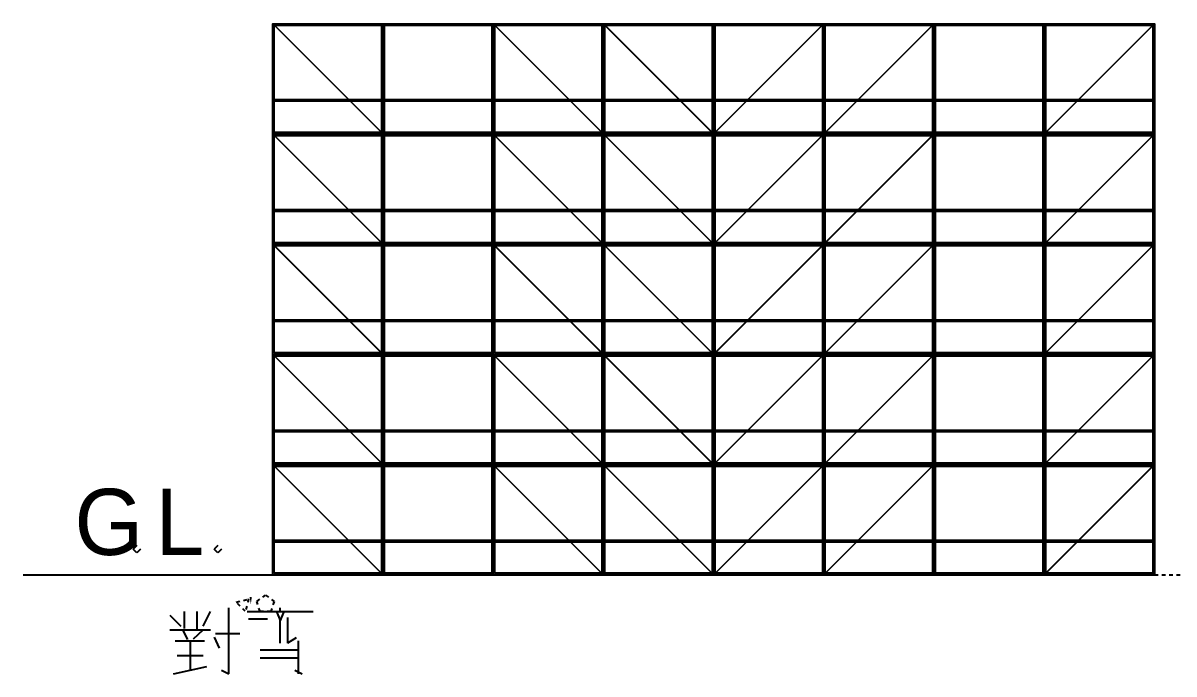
# Model space of a CAD drawing. Header units: metres. Extents: x -300 to 4827, y -95 to 2390.
# Drawn here: x -300 to 1267, y -95 to 791 of the extents above; entities that cross this region are included whole.
import ezdxf
from ezdxf.enums import TextEntityAlignment as Align

# ---------------------------------------------------------------- set-up
doc = ezdxf.new("R2010")
doc.units = ezdxf.units.M
doc.linetypes.add('DASHED', pattern=[10, 5, -5])
for name, color, linetype in [('base_line', 7, 'CONTINUOUS'), ('diagonal_braces', 5, 'CONTINUOUS'), ('rect_polygon', 7, 'CONTINUOUS'), ('rung', 7, 'CONTINUOUS'), ('space_line', 7, 'DASHED')]:
    doc.layers.add(name, color=color, linetype=linetype)

msp = doc.modelspace()

# ---------------------------------------------------------------- linework, layer by layer
at = {"layer": 'base_line'}
for p, q in [((-145, 80), (-150, 75)), ((-35, 80), (-40, 75)), ((-145, 70), (-150, 75)), ((-140, 75), (-145, 70)), ((-35, 70), (-40, 75)), ((-30, 75), (-35, 70)), ((-300, 40), (1240, 40)), ((-100, -15), (-85, -30)), ((-80, -33), (-80, -10)), ((-63, -35), (-63, -10)), ((-55, -30), (-45, -10)), ((-20, -95), (-20, -5)), ((5, -10), (95, -10)), ((45, -10), (50, -22)), ((50, -10), (50, -5)), ((55, -10), (50, -22)), ((7, -20), (33, -20)), ((50, -53), (50, -22)), ((60, -18), (60, -53)), ((-100, -35), (-45, -35)), ((-83, -35), (-76, -48)), ((-68, -47), (-55, -35)), ((-40, -45), (-33, -60)), ((-38, -40), (-5, -40)), ((72, -46), (60, -53)), ((-93, -50), (-53, -50)), ((-72.5, -50), (-72.5, -90)), ((23, -62), (75, -62)), ((75, -95), (75, -50)), ((-90, -70), (-55, -70)), ((23, -73), (75, -73)), ((-95, -95), (-50, -85)), ((-30, -90), (-20, -95)), ((70, -90), (80, -95)), ((70, -90), (80, -95)), ((70, -90), (80, -95)), ((70, -90), (80, -95)), ((70, -90), (80, -95)), ((70, -90), (80, -95))]:
    msp.add_line(p, q, dxfattribs=at)
at = {"layer": 'diagonal_braces'}
for points in [[(40, 790, 2, 2, 0), (190, 640, 2, 2, 0)], [(40, 790, 2, 2, 0), (190, 640, 2, 2, 0)], [(40, 790, 2, 2, 0), (190, 640, 2, 2, 0)], [(40, 790, 2, 2, 0), (190, 640, 2, 2, 0)], [(40, 790, 2, 2, 0), (190, 640, 2, 2, 0)], [(40, 790, 2, 2, 0), (190, 640, 2, 2, 0)], [(340, 790, 2, 2, 0), (490, 640, 2, 2, 0)], [(340, 790, 2, 2, 0), (490, 640, 2, 2, 0)], [(340, 790, 2, 2, 0), (490, 640, 2, 2, 0)], [(340, 790, 2, 2, 0), (490, 640, 2, 2, 0)], [(340, 790, 2, 2, 0), (490, 640, 2, 2, 0)], [(340, 790, 2, 2, 0), (490, 640, 2, 2, 0)], [(490, 790, 2, 2, 0), (640, 640, 2, 2, 0)], [(490, 790, 2, 2, 0), (640, 640, 2, 2, 0)], [(490, 790, 2, 2, 0), (640, 640, 2, 2, 0)], [(490, 790, 2, 2, 0), (640, 640, 2, 2, 0)], [(490, 790, 2, 2, 0), (640, 640, 2, 2, 0)], [(490, 790, 2, 2, 0), (640, 640, 2, 2, 0)], [(640, 640, 2, 2, 0), (790, 790, 2, 2, 0)], [(640, 640, 2, 2, 0), (790, 790, 2, 2, 0)], [(640, 640, 2, 2, 0), (790, 790, 2, 2, 0)], [(640, 640, 2, 2, 0), (790, 790, 2, 2, 0)], [(640, 640, 2, 2, 0), (790, 790, 2, 2, 0)], [(640, 640, 2, 2, 0), (790, 790, 2, 2, 0)], [(790, 640, 2, 2, 0), (940, 790, 2, 2, 0)], [(790, 640, 2, 2, 0), (940, 790, 2, 2, 0)], [(790, 640, 2, 2, 0), (940, 790, 2, 2, 0)], [(790, 640, 2, 2, 0), (940, 790, 2, 2, 0)], [(790, 640, 2, 2, 0), (940, 790, 2, 2, 0)], [(790, 640, 2, 2, 0), (940, 790, 2, 2, 0)], [(1090, 640, 2, 2, 0), (1240, 790, 2, 2, 0)], [(1090, 640, 2, 2, 0), (1240, 790, 2, 2, 0)], [(1090, 640, 2, 2, 0), (1240, 790, 2, 2, 0)], [(1090, 640, 2, 2, 0), (1240, 790, 2, 2, 0)], [(1090, 640, 2, 2, 0), (1240, 790, 2, 2, 0)], [(1090, 640, 2, 2, 0), (1240, 790, 2, 2, 0)], [(40, 640, 2, 2, 0), (190, 490, 2, 2, 0)], [(40, 640, 2, 2, 0), (190, 490, 2, 2, 0)], [(40, 640, 2, 2, 0), (190, 490, 2, 2, 0)], [(40, 640, 2, 2, 0), (190, 490, 2, 2, 0)], [(40, 640, 2, 2, 0), (190, 490, 2, 2, 0)], [(40, 640, 2, 2, 0), (190, 490, 2, 2, 0)], [(340, 640, 2, 2, 0), (490, 490, 2, 2, 0)], [(340, 640, 2, 2, 0), (490, 490, 2, 2, 0)], [(340, 640, 2, 2, 0), (490, 490, 2, 2, 0)], [(340, 640, 2, 2, 0), (490, 490, 2, 2, 0)], [(340, 640, 2, 2, 0), (490, 490, 2, 2, 0)], [(340, 640, 2, 2, 0), (490, 490, 2, 2, 0)], [(490, 640, 2, 2, 0), (640, 490, 2, 2, 0)], [(490, 640, 2, 2, 0), (640, 490, 2, 2, 0)], [(490, 640, 2, 2, 0), (640, 490, 2, 2, 0)], [(490, 640, 2, 2, 0), (640, 490, 2, 2, 0)], [(490, 640, 2, 2, 0), (640, 490, 2, 2, 0)], [(490, 640, 2, 2, 0), (640, 490, 2, 2, 0)], [(640, 490, 2, 2, 0), (790, 640, 2, 2, 0)], [(640, 490, 2, 2, 0), (790, 640, 2, 2, 0)], [(640, 490, 2, 2, 0), (790, 640, 2, 2, 0)], [(640, 490, 2, 2, 0), (790, 640, 2, 2, 0)], [(640, 490, 2, 2, 0), (790, 640, 2, 2, 0)], [(640, 490, 2, 2, 0), (790, 640, 2, 2, 0)], [(790, 490, 2, 2, 0), (940, 640, 2, 2, 0)], [(790, 490, 2, 2, 0), (940, 640, 2, 2, 0)], [(790, 490, 2, 2, 0), (940, 640, 2, 2, 0)], [(790, 490, 2, 2, 0), (940, 640, 2, 2, 0)], [(790, 490, 2, 2, 0), (940, 640, 2, 2, 0)], [(790, 490, 2, 2, 0), (940, 640, 2, 2, 0)], [(1090, 490, 2, 2, 0), (1240, 640, 2, 2, 0)], [(1090, 490, 2, 2, 0), (1240, 640, 2, 2, 0)], [(1090, 490, 2, 2, 0), (1240, 640, 2, 2, 0)], [(1090, 490, 2, 2, 0), (1240, 640, 2, 2, 0)], [(1090, 490, 2, 2, 0), (1240, 640, 2, 2, 0)], [(1090, 490, 2, 2, 0), (1240, 640, 2, 2, 0)], [(40, 490, 2, 2, 0), (190, 340, 2, 2, 0)], [(40, 490, 2, 2, 0), (190, 340, 2, 2, 0)], [(40, 490, 2, 2, 0), (190, 340, 2, 2, 0)], [(40, 490, 2, 2, 0), (190, 340, 2, 2, 0)], [(40, 490, 2, 2, 0), (190, 340, 2, 2, 0)], [(40, 490, 2, 2, 0), (190, 340, 2, 2, 0)], [(40, 490, 2, 2, 0), (190, 340, 2, 2, 0)], [(340, 490, 2, 2, 0), (490, 340, 2, 2, 0)], [(340, 490, 2, 2, 0), (490, 340, 2, 2, 0)], [(340, 490, 2, 2, 0), (490, 340, 2, 2, 0)], [(340, 490, 2, 2, 0), (490, 340, 2, 2, 0)], [(340, 490, 2, 2, 0), (490, 340, 2, 2, 0)], [(340, 490, 2, 2, 0), (490, 340, 2, 2, 0)], [(340, 490, 2, 2, 0), (490, 340, 2, 2, 0)], [(490, 490, 2, 2, 0), (640, 340, 2, 2, 0)], [(490, 490, 2, 2, 0), (640, 340, 2, 2, 0)], [(490, 490, 2, 2, 0), (640, 340, 2, 2, 0)], [(490, 490, 2, 2, 0), (640, 340, 2, 2, 0)], [(490, 490, 2, 2, 0), (640, 340, 2, 2, 0)], [(490, 490, 2, 2, 0), (640, 340, 2, 2, 0)], [(490, 490, 2, 2, 0), (640, 340, 2, 2, 0)], [(640, 340, 2, 2, 0), (790, 490, 2, 2, 0)], [(640, 340, 2, 2, 0), (790, 490, 2, 2, 0)], [(640, 340, 2, 2, 0), (790, 490, 2, 2, 0)], [(640, 340, 2, 2, 0), (790, 490, 2, 2, 0)], [(640, 340, 2, 2, 0), (790, 490, 2, 2, 0)], [(640, 340, 2, 2, 0), (790, 490, 2, 2, 0)], [(640, 340, 2, 2, 0), (790, 490, 2, 2, 0)], [(790, 340, 2, 2, 0), (940, 490, 2, 2, 0)], [(790, 340, 2, 2, 0), (940, 490, 2, 2, 0)], [(790, 340, 2, 2, 0), (940, 490, 2, 2, 0)], [(790, 340, 2, 2, 0), (940, 490, 2, 2, 0)], [(790, 340, 2, 2, 0), (940, 490, 2, 2, 0)], [(790, 340, 2, 2, 0), (940, 490, 2, 2, 0)], [(790, 340, 2, 2, 0), (940, 490, 2, 2, 0)], [(1090, 340, 2, 2, 0), (1240, 490, 2, 2, 0)], [(1090, 340, 2, 2, 0), (1240, 490, 2, 2, 0)], [(1090, 340, 2, 2, 0), (1240, 490, 2, 2, 0)], [(1090, 340, 2, 2, 0), (1240, 490, 2, 2, 0)], [(1090, 340, 2, 2, 0), (1240, 490, 2, 2, 0)], [(1090, 340, 2, 2, 0), (1240, 490, 2, 2, 0)], [(1090, 340, 2, 2, 0), (1240, 490, 2, 2, 0)], [(40, 340, 2, 2, 0), (190, 190, 2, 2, 0)], [(40, 340, 2, 2, 0), (190, 190, 2, 2, 0)], [(40, 340, 2, 2, 0), (190, 190, 2, 2, 0)], [(40, 340, 2, 2, 0), (190, 190, 2, 2, 0)], [(40, 340, 2, 2, 0), (190, 190, 2, 2, 0)], [(40, 340, 2, 2, 0), (190, 190, 2, 2, 0)], [(40, 340, 2, 2, 0), (190, 190, 2, 2, 0)], [(340, 340, 2, 2, 0), (490, 190, 2, 2, 0)], [(340, 340, 2, 2, 0), (490, 190, 2, 2, 0)], [(340, 340, 2, 2, 0), (490, 190, 2, 2, 0)], [(340, 340, 2, 2, 0), (490, 190, 2, 2, 0)], [(340, 340, 2, 2, 0), (490, 190, 2, 2, 0)], [(340, 340, 2, 2, 0), (490, 190, 2, 2, 0)], [(340, 340, 2, 2, 0), (490, 190, 2, 2, 0)], [(490, 340, 2, 2, 0), (640, 190, 2, 2, 0)], [(490, 340, 2, 2, 0), (640, 190, 2, 2, 0)], [(490, 340, 2, 2, 0), (640, 190, 2, 2, 0)], [(490, 340, 2, 2, 0), (640, 190, 2, 2, 0)], [(490, 340, 2, 2, 0), (640, 190, 2, 2, 0)], [(490, 340, 2, 2, 0), (640, 190, 2, 2, 0)], [(490, 340, 2, 2, 0), (640, 190, 2, 2, 0)], [(640, 190, 2, 2, 0), (790, 340, 2, 2, 0)], [(640, 190, 2, 2, 0), (790, 340, 2, 2, 0)], [(640, 190, 2, 2, 0), (790, 340, 2, 2, 0)], [(640, 190, 2, 2, 0), (790, 340, 2, 2, 0)], [(640, 190, 2, 2, 0), (790, 340, 2, 2, 0)], [(640, 190, 2, 2, 0), (790, 340, 2, 2, 0)], [(640, 190, 2, 2, 0), (790, 340, 2, 2, 0)], [(790, 190, 2, 2, 0), (940, 340, 2, 2, 0)], [(790, 190, 2, 2, 0), (940, 340, 2, 2, 0)], [(790, 190, 2, 2, 0), (940, 340, 2, 2, 0)], [(790, 190, 2, 2, 0), (940, 340, 2, 2, 0)], [(790, 190, 2, 2, 0), (940, 340, 2, 2, 0)], [(790, 190, 2, 2, 0), (940, 340, 2, 2, 0)], [(790, 190, 2, 2, 0), (940, 340, 2, 2, 0)], [(1090, 190, 2, 2, 0), (1240, 340, 2, 2, 0)], [(1090, 190, 2, 2, 0), (1240, 340, 2, 2, 0)], [(1090, 190, 2, 2, 0), (1240, 340, 2, 2, 0)], [(1090, 190, 2, 2, 0), (1240, 340, 2, 2, 0)], [(1090, 190, 2, 2, 0), (1240, 340, 2, 2, 0)], [(1090, 190, 2, 2, 0), (1240, 340, 2, 2, 0)], [(1090, 190, 2, 2, 0), (1240, 340, 2, 2, 0)], [(40, 190, 2, 2, 0), (190, 40, 2, 2, 0)], [(40, 190, 2, 2, 0), (190, 40, 2, 2, 0)], [(40, 190, 2, 2, 0), (190, 40, 2, 2, 0)], [(40, 190, 2, 2, 0), (190, 40, 2, 2, 0)], [(40, 190, 2, 2, 0), (190, 40, 2, 2, 0)], [(40, 190, 2, 2, 0), (190, 40, 2, 2, 0)], [(40, 190, 2, 2, 0), (190, 40, 2, 2, 0)], [(340, 190, 2, 2, 0), (490, 40, 2, 2, 0)], [(340, 190, 2, 2, 0), (490, 40, 2, 2, 0)], [(340, 190, 2, 2, 0), (490, 40, 2, 2, 0)], [(340, 190, 2, 2, 0), (490, 40, 2, 2, 0)], [(340, 190, 2, 2, 0), (490, 40, 2, 2, 0)], [(340, 190, 2, 2, 0), (490, 40, 2, 2, 0)], [(340, 190, 2, 2, 0), (490, 40, 2, 2, 0)], [(490, 190, 2, 2, 0), (640, 40, 2, 2, 0)], [(490, 190, 2, 2, 0), (640, 40, 2, 2, 0)], [(490, 190, 2, 2, 0), (640, 40, 2, 2, 0)], [(490, 190, 2, 2, 0), (640, 40, 2, 2, 0)], [(490, 190, 2, 2, 0), (640, 40, 2, 2, 0)], [(490, 190, 2, 2, 0), (640, 40, 2, 2, 0)], [(490, 190, 2, 2, 0), (640, 40, 2, 2, 0)], [(640, 40, 2, 2, 0), (790, 190, 2, 2, 0)], [(640, 40, 2, 2, 0), (790, 190, 2, 2, 0)], [(640, 40, 2, 2, 0), (790, 190, 2, 2, 0)], [(640, 40, 2, 2, 0), (790, 190, 2, 2, 0)], [(640, 40, 2, 2, 0), (790, 190, 2, 2, 0)], [(640, 40, 2, 2, 0), (790, 190, 2, 2, 0)], [(640, 40, 2, 2, 0), (790, 190, 2, 2, 0)], [(790, 40, 2, 2, 0), (940, 190, 2, 2, 0)], [(790, 40, 2, 2, 0), (940, 190, 2, 2, 0)], [(790, 40, 2, 2, 0), (940, 190, 2, 2, 0)], [(790, 40, 2, 2, 0), (940, 190, 2, 2, 0)], [(790, 40, 2, 2, 0), (940, 190, 2, 2, 0)], [(790, 40, 2, 2, 0), (940, 190, 2, 2, 0)], [(790, 40, 2, 2, 0), (940, 190, 2, 2, 0)], [(1090, 40, 2, 2, 0), (1240, 190, 2, 2, 0)], [(1090, 40, 2, 2, 0), (1240, 190, 2, 2, 0)], [(1090, 40, 2, 2, 0), (1240, 190, 2, 2, 0)], [(1090, 40, 2, 2, 0), (1240, 190, 2, 2, 0)], [(1090, 40, 2, 2, 0), (1240, 190, 2, 2, 0)], [(1090, 40, 2, 2, 0), (1240, 190, 2, 2, 0)], [(1090, 40, 2, 2, 0), (1240, 190, 2, 2, 0)]]:
    msp.add_lwpolyline(points, format="xyseb", dxfattribs=at)
at = {"layer": 'rect_polygon'}
for points in [[(40, 640), (40, 790), (190, 790), (190, 640)], [(40, 640), (40, 790), (190, 790), (190, 640)], [(40, 640), (40, 790), (190, 790), (190, 640)], [(40, 640), (40, 790), (190, 790), (190, 640)], [(40, 640), (40, 790), (190, 790), (190, 640)], [(40, 640), (40, 790), (190, 790), (190, 640)], [(42, 642), (42, 788), (188, 788), (188, 642)], [(42, 642), (42, 788), (188, 788), (188, 642)], [(42, 642), (42, 788), (188, 788), (188, 642)], [(42, 642), (42, 788), (188, 788), (188, 642)], [(42, 642), (42, 788), (188, 788), (188, 642)], [(42, 642), (42, 788), (188, 788), (188, 642)], [(190, 640), (190, 790), (340, 790), (340, 640)], [(190, 640), (190, 790), (340, 790), (340, 640)], [(190, 640), (190, 790), (340, 790), (340, 640)], [(190, 640), (190, 790), (340, 790), (340, 640)], [(190, 640), (190, 790), (340, 790), (340, 640)], [(190, 640), (190, 790), (340, 790), (340, 640)], [(192, 642), (192, 788), (338, 788), (338, 642)], [(192, 642), (192, 788), (338, 788), (338, 642)], [(192, 642), (192, 788), (338, 788), (338, 642)], [(192, 642), (192, 788), (338, 788), (338, 642)], [(192, 642), (192, 788), (338, 788), (338, 642)], [(192, 642), (192, 788), (338, 788), (338, 642)], [(340, 640), (340, 790), (490, 790), (490, 640)], [(340, 640), (340, 790), (490, 790), (490, 640)], [(340, 640), (340, 790), (490, 790), (490, 640)], [(340, 640), (340, 790), (490, 790), (490, 640)], [(340, 640), (340, 790), (490, 790), (490, 640)], [(340, 640), (340, 790), (490, 790), (490, 640)], [(342, 642), (342, 788), (488, 788), (488, 642)], [(342, 642), (342, 788), (488, 788), (488, 642)], [(342, 642), (342, 788), (488, 788), (488, 642)], [(342, 642), (342, 788), (488, 788), (488, 642)], [(342, 642), (342, 788), (488, 788), (488, 642)], [(342, 642), (342, 788), (488, 788), (488, 642)], [(490, 640), (490, 790), (640, 790), (640, 640)], [(490, 640), (490, 790), (640, 790), (640, 640)], [(490, 640), (490, 790), (640, 790), (640, 640)], [(490, 640), (490, 790), (640, 790), (640, 640)], [(490, 640), (490, 790), (640, 790), (640, 640)], [(490, 640), (490, 790), (640, 790), (640, 640)], [(492, 642), (492, 788), (638, 788), (638, 642)], [(492, 642), (492, 788), (638, 788), (638, 642)], [(492, 642), (492, 788), (638, 788), (638, 642)], [(492, 642), (492, 788), (638, 788), (638, 642)], [(492, 642), (492, 788), (638, 788), (638, 642)], [(492, 642), (492, 788), (638, 788), (638, 642)], [(640, 640), (640, 790), (790, 790), (790, 640)], [(640, 640), (640, 790), (790, 790), (790, 640)], [(640, 640), (640, 790), (790, 790), (790, 640)], [(640, 640), (640, 790), (790, 790), (790, 640)], [(640, 640), (640, 790), (790, 790), (790, 640)], [(640, 640), (640, 790), (790, 790), (790, 640)], [(642, 642), (642, 788), (788, 788), (788, 642)], [(642, 642), (642, 788), (788, 788), (788, 642)], [(642, 642), (642, 788), (788, 788), (788, 642)], [(642, 642), (642, 788), (788, 788), (788, 642)], [(642, 642), (642, 788), (788, 788), (788, 642)], [(642, 642), (642, 788), (788, 788), (788, 642)], [(790, 640), (790, 790), (940, 790), (940, 640)], [(790, 640), (790, 790), (940, 790), (940, 640)], [(790, 640), (790, 790), (940, 790), (940, 640)], [(790, 640), (790, 790), (940, 790), (940, 640)], [(790, 640), (790, 790), (940, 790), (940, 640)], [(790, 640), (790, 790), (940, 790), (940, 640)], [(792, 642), (792, 788), (938, 788), (938, 642)], [(792, 642), (792, 788), (938, 788), (938, 642)], [(792, 642), (792, 788), (938, 788), (938, 642)], [(792, 642), (792, 788), (938, 788), (938, 642)], [(792, 642), (792, 788), (938, 788), (938, 642)], [(792, 642), (792, 788), (938, 788), (938, 642)], [(940, 640), (940, 790), (1090, 790), (1090, 640)], [(940, 640), (940, 790), (1090, 790), (1090, 640)], [(940, 640), (940, 790), (1090, 790), (1090, 640)], [(940, 640), (940, 790), (1090, 790), (1090, 640)], [(940, 640), (940, 790), (1090, 790), (1090, 640)], [(940, 640), (940, 790), (1090, 790), (1090, 640)], [(942, 642), (942, 788), (1088, 788), (1088, 642)], [(942, 642), (942, 788), (1088, 788), (1088, 642)], [(942, 642), (942, 788), (1088, 788), (1088, 642)], [(942, 642), (942, 788), (1088, 788), (1088, 642)], [(942, 642), (942, 788), (1088, 788), (1088, 642)], [(942, 642), (942, 788), (1088, 788), (1088, 642)], [(1090, 640), (1090, 790), (1240, 790), (1240, 640)], [(1090, 640), (1090, 790), (1240, 790), (1240, 640)], [(1090, 640), (1090, 790), (1240, 790), (1240, 640)], [(1090, 640), (1090, 790), (1240, 790), (1240, 640)], [(1090, 640), (1090, 790), (1240, 790), (1240, 640)], [(1090, 640), (1090, 790), (1240, 790), (1240, 640)], [(1092, 642), (1092, 788), (1238, 788), (1238, 642)], [(1092, 642), (1092, 788), (1238, 788), (1238, 642)], [(1092, 642), (1092, 788), (1238, 788), (1238, 642)], [(1092, 642), (1092, 788), (1238, 788), (1238, 642)], [(1092, 642), (1092, 788), (1238, 788), (1238, 642)], [(1092, 642), (1092, 788), (1238, 788), (1238, 642)], [(40, 490), (40, 640), (190, 640), (190, 490)], [(40, 490), (40, 640), (190, 640), (190, 490)], [(40, 490), (40, 640), (190, 640), (190, 490)], [(40, 490), (40, 640), (190, 640), (190, 490)], [(40, 490), (40, 640), (190, 640), (190, 490)], [(40, 490), (40, 640), (190, 640), (190, 490)], [(42, 492), (42, 638), (188, 638), (188, 492)], [(42, 492), (42, 638), (188, 638), (188, 492)], [(42, 492), (42, 638), (188, 638), (188, 492)], [(42, 492), (42, 638), (188, 638), (188, 492)], [(42, 492), (42, 638), (188, 638), (188, 492)], [(42, 492), (42, 638), (188, 638), (188, 492)], [(190, 490), (190, 640), (340, 640), (340, 490)], [(190, 490), (190, 640), (340, 640), (340, 490)], [(190, 490), (190, 640), (340, 640), (340, 490)], [(190, 490), (190, 640), (340, 640), (340, 490)], [(190, 490), (190, 640), (340, 640), (340, 490)], [(190, 490), (190, 640), (340, 640), (340, 490)], [(192, 492), (192, 638), (338, 638), (338, 492)], [(192, 492), (192, 638), (338, 638), (338, 492)], [(192, 492), (192, 638), (338, 638), (338, 492)], [(192, 492), (192, 638), (338, 638), (338, 492)], [(192, 492), (192, 638), (338, 638), (338, 492)], [(192, 492), (192, 638), (338, 638), (338, 492)], [(340, 490), (340, 640), (490, 640), (490, 490)], [(340, 490), (340, 640), (490, 640), (490, 490)], [(340, 490), (340, 640), (490, 640), (490, 490)], [(340, 490), (340, 640), (490, 640), (490, 490)], [(340, 490), (340, 640), (490, 640), (490, 490)], [(340, 490), (340, 640), (490, 640), (490, 490)], [(342, 492), (342, 638), (488, 638), (488, 492)], [(342, 492), (342, 638), (488, 638), (488, 492)], [(342, 492), (342, 638), (488, 638), (488, 492)], [(342, 492), (342, 638), (488, 638), (488, 492)], [(342, 492), (342, 638), (488, 638), (488, 492)], [(342, 492), (342, 638), (488, 638), (488, 492)], [(490, 490), (490, 640), (640, 640), (640, 490)], [(490, 490), (490, 640), (640, 640), (640, 490)], [(490, 490), (490, 640), (640, 640), (640, 490)], [(490, 490), (490, 640), (640, 640), (640, 490)], [(490, 490), (490, 640), (640, 640), (640, 490)], [(490, 490), (490, 640), (640, 640), (640, 490)], [(492, 492), (492, 638), (638, 638), (638, 492)], [(492, 492), (492, 638), (638, 638), (638, 492)], [(492, 492), (492, 638), (638, 638), (638, 492)], [(492, 492), (492, 638), (638, 638), (638, 492)], [(492, 492), (492, 638), (638, 638), (638, 492)], [(492, 492), (492, 638), (638, 638), (638, 492)], [(640, 490), (640, 640), (790, 640), (790, 490)], [(640, 490), (640, 640), (790, 640), (790, 490)], [(640, 490), (640, 640), (790, 640), (790, 490)], [(640, 490), (640, 640), (790, 640), (790, 490)], [(640, 490), (640, 640), (790, 640), (790, 490)], [(640, 490), (640, 640), (790, 640), (790, 490)], [(642, 492), (642, 638), (788, 638), (788, 492)], [(642, 492), (642, 638), (788, 638), (788, 492)], [(642, 492), (642, 638), (788, 638), (788, 492)], [(642, 492), (642, 638), (788, 638), (788, 492)], [(642, 492), (642, 638), (788, 638), (788, 492)], [(642, 492), (642, 638), (788, 638), (788, 492)], [(790, 490), (790, 640), (940, 640), (940, 490)], [(790, 490), (790, 640), (940, 640), (940, 490)], [(790, 490), (790, 640), (940, 640), (940, 490)], [(790, 490), (790, 640), (940, 640), (940, 490)], [(790, 490), (790, 640), (940, 640), (940, 490)], [(790, 490), (790, 640), (940, 640), (940, 490)], [(792, 492), (792, 638), (938, 638), (938, 492)], [(792, 492), (792, 638), (938, 638), (938, 492)], [(792, 492), (792, 638), (938, 638), (938, 492)], [(792, 492), (792, 638), (938, 638), (938, 492)], [(792, 492), (792, 638), (938, 638), (938, 492)], [(792, 492), (792, 638), (938, 638), (938, 492)], [(940, 490), (940, 640), (1090, 640), (1090, 490)], [(940, 490), (940, 640), (1090, 640), (1090, 490)], [(940, 490), (940, 640), (1090, 640), (1090, 490)], [(940, 490), (940, 640), (1090, 640), (1090, 490)], [(940, 490), (940, 640), (1090, 640), (1090, 490)], [(940, 490), (940, 640), (1090, 640), (1090, 490)], [(942, 492), (942, 638), (1088, 638), (1088, 492)], [(942, 492), (942, 638), (1088, 638), (1088, 492)], [(942, 492), (942, 638), (1088, 638), (1088, 492)], [(942, 492), (942, 638), (1088, 638), (1088, 492)], [(942, 492), (942, 638), (1088, 638), (1088, 492)], [(942, 492), (942, 638), (1088, 638), (1088, 492)], [(1090, 490), (1090, 640), (1240, 640), (1240, 490)], [(1090, 490), (1090, 640), (1240, 640), (1240, 490)], [(1090, 490), (1090, 640), (1240, 640), (1240, 490)], [(1090, 490), (1090, 640), (1240, 640), (1240, 490)], [(1090, 490), (1090, 640), (1240, 640), (1240, 490)], [(1090, 490), (1090, 640), (1240, 640), (1240, 490)], [(1092, 492), (1092, 638), (1238, 638), (1238, 492)], [(1092, 492), (1092, 638), (1238, 638), (1238, 492)], [(1092, 492), (1092, 638), (1238, 638), (1238, 492)], [(1092, 492), (1092, 638), (1238, 638), (1238, 492)], [(1092, 492), (1092, 638), (1238, 638), (1238, 492)], [(1092, 492), (1092, 638), (1238, 638), (1238, 492)], [(40, 340), (40, 490), (190, 490), (190, 340)], [(40, 340), (40, 490), (190, 490), (190, 340)], [(40, 340), (40, 490), (190, 490), (190, 340)], [(40, 340), (40, 490), (190, 490), (190, 340)], [(40, 340), (40, 490), (190, 490), (190, 340)], [(40, 340), (40, 490), (190, 490), (190, 340)], [(40, 340), (40, 490), (190, 490), (190, 340)], [(42, 342), (42, 488), (188, 488), (188, 342)], [(42, 342), (42, 488), (188, 488), (188, 342)], [(42, 342), (42, 488), (188, 488), (188, 342)], [(42, 342), (42, 488), (188, 488), (188, 342)], [(42, 342), (42, 488), (188, 488), (188, 342)], [(42, 342), (42, 488), (188, 488), (188, 342)], [(42, 342), (42, 488), (188, 488), (188, 342)], [(190, 340), (190, 490), (340, 490), (340, 340)], [(190, 340), (190, 490), (340, 490), (340, 340)], [(190, 340), (190, 490), (340, 490), (340, 340)], [(190, 340), (190, 490), (340, 490), (340, 340)], [(190, 340), (190, 490), (340, 490), (340, 340)], [(190, 340), (190, 490), (340, 490), (340, 340)], [(190, 340), (190, 490), (340, 490), (340, 340)], [(192, 342), (192, 488), (338, 488), (338, 342)], [(192, 342), (192, 488), (338, 488), (338, 342)], [(192, 342), (192, 488), (338, 488), (338, 342)], [(192, 342), (192, 488), (338, 488), (338, 342)], [(192, 342), (192, 488), (338, 488), (338, 342)], [(192, 342), (192, 488), (338, 488), (338, 342)], [(192, 342), (192, 488), (338, 488), (338, 342)], [(340, 340), (340, 490), (490, 490), (490, 340)], [(340, 340), (340, 490), (490, 490), (490, 340)], [(340, 340), (340, 490), (490, 490), (490, 340)], [(340, 340), (340, 490), (490, 490), (490, 340)], [(340, 340), (340, 490), (490, 490), (490, 340)], [(340, 340), (340, 490), (490, 490), (490, 340)], [(340, 340), (340, 490), (490, 490), (490, 340)], [(342, 342), (342, 488), (488, 488), (488, 342)], [(342, 342), (342, 488), (488, 488), (488, 342)], [(342, 342), (342, 488), (488, 488), (488, 342)], [(342, 342), (342, 488), (488, 488), (488, 342)], [(342, 342), (342, 488), (488, 488), (488, 342)], [(342, 342), (342, 488), (488, 488), (488, 342)], [(342, 342), (342, 488), (488, 488), (488, 342)], [(490, 340), (490, 490), (640, 490), (640, 340)], [(490, 340), (490, 490), (640, 490), (640, 340)], [(490, 340), (490, 490), (640, 490), (640, 340)], [(490, 340), (490, 490), (640, 490), (640, 340)], [(490, 340), (490, 490), (640, 490), (640, 340)], [(490, 340), (490, 490), (640, 490), (640, 340)], [(490, 340), (490, 490), (640, 490), (640, 340)], [(492, 342), (492, 488), (638, 488), (638, 342)], [(492, 342), (492, 488), (638, 488), (638, 342)], [(492, 342), (492, 488), (638, 488), (638, 342)], [(492, 342), (492, 488), (638, 488), (638, 342)], [(492, 342), (492, 488), (638, 488), (638, 342)], [(492, 342), (492, 488), (638, 488), (638, 342)], [(492, 342), (492, 488), (638, 488), (638, 342)], [(640, 340), (640, 490), (790, 490), (790, 340)], [(640, 340), (640, 490), (790, 490), (790, 340)], [(640, 340), (640, 490), (790, 490), (790, 340)], [(640, 340), (640, 490), (790, 490), (790, 340)], [(640, 340), (640, 490), (790, 490), (790, 340)], [(640, 340), (640, 490), (790, 490), (790, 340)], [(640, 340), (640, 490), (790, 490), (790, 340)], [(642, 342), (642, 488), (788, 488), (788, 342)], [(642, 342), (642, 488), (788, 488), (788, 342)], [(642, 342), (642, 488), (788, 488), (788, 342)], [(642, 342), (642, 488), (788, 488), (788, 342)], [(642, 342), (642, 488), (788, 488), (788, 342)], [(642, 342), (642, 488), (788, 488), (788, 342)], [(642, 342), (642, 488), (788, 488), (788, 342)], [(790, 340), (790, 490), (940, 490), (940, 340)], [(790, 340), (790, 490), (940, 490), (940, 340)], [(790, 340), (790, 490), (940, 490), (940, 340)], [(790, 340), (790, 490), (940, 490), (940, 340)], [(790, 340), (790, 490), (940, 490), (940, 340)], [(790, 340), (790, 490), (940, 490), (940, 340)], [(790, 340), (790, 490), (940, 490), (940, 340)], [(792, 342), (792, 488), (938, 488), (938, 342)], [(792, 342), (792, 488), (938, 488), (938, 342)], [(792, 342), (792, 488), (938, 488), (938, 342)], [(792, 342), (792, 488), (938, 488), (938, 342)], [(792, 342), (792, 488), (938, 488), (938, 342)], [(792, 342), (792, 488), (938, 488), (938, 342)], [(792, 342), (792, 488), (938, 488), (938, 342)], [(940, 340), (940, 490), (1090, 490), (1090, 340)], [(940, 340), (940, 490), (1090, 490), (1090, 340)], [(940, 340), (940, 490), (1090, 490), (1090, 340)], [(940, 340), (940, 490), (1090, 490), (1090, 340)], [(940, 340), (940, 490), (1090, 490), (1090, 340)], [(940, 340), (940, 490), (1090, 490), (1090, 340)], [(940, 340), (940, 490), (1090, 490), (1090, 340)], [(942, 342), (942, 488), (1088, 488), (1088, 342)], [(942, 342), (942, 488), (1088, 488), (1088, 342)], [(942, 342), (942, 488), (1088, 488), (1088, 342)], [(942, 342), (942, 488), (1088, 488), (1088, 342)], [(942, 342), (942, 488), (1088, 488), (1088, 342)], [(942, 342), (942, 488), (1088, 488), (1088, 342)], [(942, 342), (942, 488), (1088, 488), (1088, 342)], [(1090, 340), (1090, 490), (1240, 490), (1240, 340)], [(1090, 340), (1090, 490), (1240, 490), (1240, 340)], [(1090, 340), (1090, 490), (1240, 490), (1240, 340)], [(1090, 340), (1090, 490), (1240, 490), (1240, 340)], [(1090, 340), (1090, 490), (1240, 490), (1240, 340)], [(1090, 340), (1090, 490), (1240, 490), (1240, 340)], [(1090, 340), (1090, 490), (1240, 490), (1240, 340)], [(1092, 342), (1092, 488), (1238, 488), (1238, 342)], [(1092, 342), (1092, 488), (1238, 488), (1238, 342)], [(1092, 342), (1092, 488), (1238, 488), (1238, 342)], [(1092, 342), (1092, 488), (1238, 488), (1238, 342)], [(1092, 342), (1092, 488), (1238, 488), (1238, 342)], [(1092, 342), (1092, 488), (1238, 488), (1238, 342)], [(1092, 342), (1092, 488), (1238, 488), (1238, 342)], [(40, 190), (40, 340), (190, 340), (190, 190)], [(40, 190), (40, 340), (190, 340), (190, 190)], [(40, 190), (40, 340), (190, 340), (190, 190)], [(40, 190), (40, 340), (190, 340), (190, 190)], [(40, 190), (40, 340), (190, 340), (190, 190)], [(40, 190), (40, 340), (190, 340), (190, 190)], [(40, 190), (40, 340), (190, 340), (190, 190)], [(42, 192), (42, 338), (188, 338), (188, 192)], [(42, 192), (42, 338), (188, 338), (188, 192)], [(42, 192), (42, 338), (188, 338), (188, 192)], [(42, 192), (42, 338), (188, 338), (188, 192)], [(42, 192), (42, 338), (188, 338), (188, 192)], [(42, 192), (42, 338), (188, 338), (188, 192)], [(42, 192), (42, 338), (188, 338), (188, 192)], [(190, 190), (190, 340), (340, 340), (340, 190)], [(190, 190), (190, 340), (340, 340), (340, 190)], [(190, 190), (190, 340), (340, 340), (340, 190)], [(190, 190), (190, 340), (340, 340), (340, 190)], [(190, 190), (190, 340), (340, 340), (340, 190)], [(190, 190), (190, 340), (340, 340), (340, 190)], [(190, 190), (190, 340), (340, 340), (340, 190)], [(192, 192), (192, 338), (338, 338), (338, 192)], [(192, 192), (192, 338), (338, 338), (338, 192)], [(192, 192), (192, 338), (338, 338), (338, 192)], [(192, 192), (192, 338), (338, 338), (338, 192)], [(192, 192), (192, 338), (338, 338), (338, 192)], [(192, 192), (192, 338), (338, 338), (338, 192)], [(192, 192), (192, 338), (338, 338), (338, 192)], [(340, 190), (340, 340), (490, 340), (490, 190)], [(340, 190), (340, 340), (490, 340), (490, 190)], [(340, 190), (340, 340), (490, 340), (490, 190)], [(340, 190), (340, 340), (490, 340), (490, 190)], [(340, 190), (340, 340), (490, 340), (490, 190)], [(340, 190), (340, 340), (490, 340), (490, 190)], [(340, 190), (340, 340), (490, 340), (490, 190)], [(342, 192), (342, 338), (488, 338), (488, 192)], [(342, 192), (342, 338), (488, 338), (488, 192)], [(342, 192), (342, 338), (488, 338), (488, 192)], [(342, 192), (342, 338), (488, 338), (488, 192)], [(342, 192), (342, 338), (488, 338), (488, 192)], [(342, 192), (342, 338), (488, 338), (488, 192)], [(342, 192), (342, 338), (488, 338), (488, 192)], [(490, 190), (490, 340), (640, 340), (640, 190)], [(490, 190), (490, 340), (640, 340), (640, 190)], [(490, 190), (490, 340), (640, 340), (640, 190)], [(490, 190), (490, 340), (640, 340), (640, 190)], [(490, 190), (490, 340), (640, 340), (640, 190)], [(490, 190), (490, 340), (640, 340), (640, 190)], [(490, 190), (490, 340), (640, 340), (640, 190)], [(492, 192), (492, 338), (638, 338), (638, 192)], [(492, 192), (492, 338), (638, 338), (638, 192)], [(492, 192), (492, 338), (638, 338), (638, 192)], [(492, 192), (492, 338), (638, 338), (638, 192)], [(492, 192), (492, 338), (638, 338), (638, 192)], [(492, 192), (492, 338), (638, 338), (638, 192)], [(492, 192), (492, 338), (638, 338), (638, 192)], [(640, 190), (640, 340), (790, 340), (790, 190)], [(640, 190), (640, 340), (790, 340), (790, 190)], [(640, 190), (640, 340), (790, 340), (790, 190)], [(640, 190), (640, 340), (790, 340), (790, 190)], [(640, 190), (640, 340), (790, 340), (790, 190)], [(640, 190), (640, 340), (790, 340), (790, 190)], [(640, 190), (640, 340), (790, 340), (790, 190)], [(642, 192), (642, 338), (788, 338), (788, 192)], [(642, 192), (642, 338), (788, 338), (788, 192)], [(642, 192), (642, 338), (788, 338), (788, 192)], [(642, 192), (642, 338), (788, 338), (788, 192)], [(642, 192), (642, 338), (788, 338), (788, 192)], [(642, 192), (642, 338), (788, 338), (788, 192)], [(642, 192), (642, 338), (788, 338), (788, 192)], [(790, 190), (790, 340), (940, 340), (940, 190)], [(790, 190), (790, 340), (940, 340), (940, 190)], [(790, 190), (790, 340), (940, 340), (940, 190)], [(790, 190), (790, 340), (940, 340), (940, 190)], [(790, 190), (790, 340), (940, 340), (940, 190)], [(790, 190), (790, 340), (940, 340), (940, 190)], [(790, 190), (790, 340), (940, 340), (940, 190)], [(792, 192), (792, 338), (938, 338), (938, 192)], [(792, 192), (792, 338), (938, 338), (938, 192)], [(792, 192), (792, 338), (938, 338), (938, 192)], [(792, 192), (792, 338), (938, 338), (938, 192)], [(792, 192), (792, 338), (938, 338), (938, 192)], [(792, 192), (792, 338), (938, 338), (938, 192)], [(792, 192), (792, 338), (938, 338), (938, 192)], [(940, 190), (940, 340), (1090, 340), (1090, 190)], [(940, 190), (940, 340), (1090, 340), (1090, 190)], [(940, 190), (940, 340), (1090, 340), (1090, 190)], [(940, 190), (940, 340), (1090, 340), (1090, 190)], [(940, 190), (940, 340), (1090, 340), (1090, 190)], [(940, 190), (940, 340), (1090, 340), (1090, 190)], [(940, 190), (940, 340), (1090, 340), (1090, 190)], [(942, 192), (942, 338), (1088, 338), (1088, 192)], [(942, 192), (942, 338), (1088, 338), (1088, 192)], [(942, 192), (942, 338), (1088, 338), (1088, 192)], [(942, 192), (942, 338), (1088, 338), (1088, 192)], [(942, 192), (942, 338), (1088, 338), (1088, 192)], [(942, 192), (942, 338), (1088, 338), (1088, 192)], [(942, 192), (942, 338), (1088, 338), (1088, 192)], [(1090, 190), (1090, 340), (1240, 340), (1240, 190)], [(1090, 190), (1090, 340), (1240, 340), (1240, 190)], [(1090, 190), (1090, 340), (1240, 340), (1240, 190)], [(1090, 190), (1090, 340), (1240, 340), (1240, 190)], [(1090, 190), (1090, 340), (1240, 340), (1240, 190)], [(1090, 190), (1090, 340), (1240, 340), (1240, 190)], [(1090, 190), (1090, 340), (1240, 340), (1240, 190)], [(1092, 192), (1092, 338), (1238, 338), (1238, 192)], [(1092, 192), (1092, 338), (1238, 338), (1238, 192)], [(1092, 192), (1092, 338), (1238, 338), (1238, 192)], [(1092, 192), (1092, 338), (1238, 338), (1238, 192)], [(1092, 192), (1092, 338), (1238, 338), (1238, 192)], [(1092, 192), (1092, 338), (1238, 338), (1238, 192)], [(1092, 192), (1092, 338), (1238, 338), (1238, 192)], [(40, 40), (40, 190), (190, 190), (190, 40)], [(40, 40), (40, 190), (190, 190), (190, 40)], [(40, 40), (40, 190), (190, 190), (190, 40)], [(40, 40), (40, 190), (190, 190), (190, 40)], [(40, 40), (40, 190), (190, 190), (190, 40)], [(40, 40), (40, 190), (190, 190), (190, 40)], [(40, 40), (40, 190), (190, 190), (190, 40)], [(42, 42), (42, 188), (188, 188), (188, 42)], [(42, 42), (42, 188), (188, 188), (188, 42)], [(42, 42), (42, 188), (188, 188), (188, 42)], [(42, 42), (42, 188), (188, 188), (188, 42)], [(42, 42), (42, 188), (188, 188), (188, 42)], [(42, 42), (42, 188), (188, 188), (188, 42)], [(42, 42), (42, 188), (188, 188), (188, 42)], [(190, 40), (190, 190), (340, 190), (340, 40)], [(190, 40), (190, 190), (340, 190), (340, 40)], [(190, 40), (190, 190), (340, 190), (340, 40)], [(190, 40), (190, 190), (340, 190), (340, 40)], [(190, 40), (190, 190), (340, 190), (340, 40)], [(190, 40), (190, 190), (340, 190), (340, 40)], [(190, 40), (190, 190), (340, 190), (340, 40)], [(192, 42), (192, 188), (338, 188), (338, 42)], [(192, 42), (192, 188), (338, 188), (338, 42)], [(192, 42), (192, 188), (338, 188), (338, 42)], [(192, 42), (192, 188), (338, 188), (338, 42)], [(192, 42), (192, 188), (338, 188), (338, 42)], [(192, 42), (192, 188), (338, 188), (338, 42)], [(192, 42), (192, 188), (338, 188), (338, 42)], [(340, 40), (340, 190), (490, 190), (490, 40)], [(340, 40), (340, 190), (490, 190), (490, 40)], [(340, 40), (340, 190), (490, 190), (490, 40)], [(340, 40), (340, 190), (490, 190), (490, 40)], [(340, 40), (340, 190), (490, 190), (490, 40)], [(340, 40), (340, 190), (490, 190), (490, 40)], [(340, 40), (340, 190), (490, 190), (490, 40)], [(342, 42), (342, 188), (488, 188), (488, 42)], [(342, 42), (342, 188), (488, 188), (488, 42)], [(342, 42), (342, 188), (488, 188), (488, 42)], [(342, 42), (342, 188), (488, 188), (488, 42)], [(342, 42), (342, 188), (488, 188), (488, 42)], [(342, 42), (342, 188), (488, 188), (488, 42)], [(342, 42), (342, 188), (488, 188), (488, 42)], [(490, 40), (490, 190), (640, 190), (640, 40)], [(490, 40), (490, 190), (640, 190), (640, 40)], [(490, 40), (490, 190), (640, 190), (640, 40)], [(490, 40), (490, 190), (640, 190), (640, 40)], [(490, 40), (490, 190), (640, 190), (640, 40)], [(490, 40), (490, 190), (640, 190), (640, 40)], [(490, 40), (490, 190), (640, 190), (640, 40)], [(492, 42), (492, 188), (638, 188), (638, 42)], [(492, 42), (492, 188), (638, 188), (638, 42)], [(492, 42), (492, 188), (638, 188), (638, 42)], [(492, 42), (492, 188), (638, 188), (638, 42)], [(492, 42), (492, 188), (638, 188), (638, 42)], [(492, 42), (492, 188), (638, 188), (638, 42)], [(492, 42), (492, 188), (638, 188), (638, 42)], [(640, 40), (640, 190), (790, 190), (790, 40)], [(640, 40), (640, 190), (790, 190), (790, 40)], [(640, 40), (640, 190), (790, 190), (790, 40)], [(640, 40), (640, 190), (790, 190), (790, 40)], [(640, 40), (640, 190), (790, 190), (790, 40)], [(640, 40), (640, 190), (790, 190), (790, 40)], [(640, 40), (640, 190), (790, 190), (790, 40)], [(642, 42), (642, 188), (788, 188), (788, 42)], [(642, 42), (642, 188), (788, 188), (788, 42)], [(642, 42), (642, 188), (788, 188), (788, 42)], [(642, 42), (642, 188), (788, 188), (788, 42)], [(642, 42), (642, 188), (788, 188), (788, 42)], [(642, 42), (642, 188), (788, 188), (788, 42)], [(642, 42), (642, 188), (788, 188), (788, 42)], [(790, 40), (790, 190), (940, 190), (940, 40)], [(790, 40), (790, 190), (940, 190), (940, 40)], [(790, 40), (790, 190), (940, 190), (940, 40)], [(790, 40), (790, 190), (940, 190), (940, 40)], [(790, 40), (790, 190), (940, 190), (940, 40)], [(790, 40), (790, 190), (940, 190), (940, 40)], [(790, 40), (790, 190), (940, 190), (940, 40)], [(792, 42), (792, 188), (938, 188), (938, 42)], [(792, 42), (792, 188), (938, 188), (938, 42)], [(792, 42), (792, 188), (938, 188), (938, 42)], [(792, 42), (792, 188), (938, 188), (938, 42)], [(792, 42), (792, 188), (938, 188), (938, 42)], [(792, 42), (792, 188), (938, 188), (938, 42)], [(792, 42), (792, 188), (938, 188), (938, 42)], [(940, 40), (940, 190), (1090, 190), (1090, 40)], [(940, 40), (940, 190), (1090, 190), (1090, 40)], [(940, 40), (940, 190), (1090, 190), (1090, 40)], [(940, 40), (940, 190), (1090, 190), (1090, 40)], [(940, 40), (940, 190), (1090, 190), (1090, 40)], [(940, 40), (940, 190), (1090, 190), (1090, 40)], [(940, 40), (940, 190), (1090, 190), (1090, 40)], [(942, 42), (942, 188), (1088, 188), (1088, 42)], [(942, 42), (942, 188), (1088, 188), (1088, 42)], [(942, 42), (942, 188), (1088, 188), (1088, 42)], [(942, 42), (942, 188), (1088, 188), (1088, 42)], [(942, 42), (942, 188), (1088, 188), (1088, 42)], [(942, 42), (942, 188), (1088, 188), (1088, 42)], [(942, 42), (942, 188), (1088, 188), (1088, 42)], [(1090, 40), (1090, 190), (1240, 190), (1240, 40)], [(1090, 40), (1090, 190), (1240, 190), (1240, 40)], [(1090, 40), (1090, 190), (1240, 190), (1240, 40)], [(1090, 40), (1090, 190), (1240, 190), (1240, 40)], [(1090, 40), (1090, 190), (1240, 190), (1240, 40)], [(1090, 40), (1090, 190), (1240, 190), (1240, 40)], [(1090, 40), (1090, 190), (1240, 190), (1240, 40)], [(1092, 42), (1092, 188), (1238, 188), (1238, 42)], [(1092, 42), (1092, 188), (1238, 188), (1238, 42)], [(1092, 42), (1092, 188), (1238, 188), (1238, 42)], [(1092, 42), (1092, 188), (1238, 188), (1238, 42)], [(1092, 42), (1092, 188), (1238, 188), (1238, 42)], [(1092, 42), (1092, 188), (1238, 188), (1238, 42)], [(1092, 42), (1092, 188), (1238, 188), (1238, 42)]]:
    msp.add_lwpolyline(points, close=True, dxfattribs=at)
at = {"layer": 'rung'}
for p, q in [((42, 687), (188, 687)), ((42, 687), (188, 687)), ((42, 687), (188, 687)), ((42, 687), (188, 687)), ((42, 687), (188, 687)), ((42, 687), (188, 687)), ((42, 685), (188, 685)), ((42, 685), (188, 685)), ((42, 685), (188, 685)), ((42, 685), (188, 685)), ((42, 685), (188, 685)), ((42, 685), (188, 685)), ((192, 687), (338, 687)), ((192, 687), (338, 687)), ((192, 687), (338, 687)), ((192, 687), (338, 687)), ((192, 687), (338, 687)), ((192, 687), (338, 687)), ((192, 685), (338, 685)), ((192, 685), (338, 685)), ((192, 685), (338, 685)), ((192, 685), (338, 685)), ((192, 685), (338, 685)), ((192, 685), (338, 685)), ((342, 687), (488, 687)), ((342, 687), (488, 687)), ((342, 687), (488, 687)), ((342, 687), (488, 687)), ((342, 687), (488, 687)), ((342, 687), (488, 687)), ((342, 685), (488, 685)), ((342, 685), (488, 685)), ((342, 685), (488, 685)), ((342, 685), (488, 685)), ((342, 685), (488, 685)), ((342, 685), (488, 685)), ((492, 687), (638, 687)), ((492, 687), (638, 687)), ((492, 687), (638, 687)), ((492, 687), (638, 687)), ((492, 687), (638, 687)), ((492, 687), (638, 687)), ((492, 685), (638, 685)), ((492, 685), (638, 685)), ((492, 685), (638, 685)), ((492, 685), (638, 685)), ((492, 685), (638, 685)), ((492, 685), (638, 685)), ((642, 687), (788, 687)), ((642, 687), (788, 687)), ((642, 687), (788, 687)), ((642, 687), (788, 687)), ((642, 687), (788, 687)), ((642, 687), (788, 687)), ((642, 685), (788, 685)), ((642, 685), (788, 685)), ((642, 685), (788, 685)), ((642, 685), (788, 685)), ((642, 685), (788, 685)), ((642, 685), (788, 685)), ((792, 687), (938, 687)), ((792, 687), (938, 687)), ((792, 687), (938, 687)), ((792, 687), (938, 687)), ((792, 687), (938, 687)), ((792, 687), (938, 687)), ((792, 685), (938, 685)), ((792, 685), (938, 685)), ((792, 685), (938, 685)), ((792, 685), (938, 685)), ((792, 685), (938, 685)), ((792, 685), (938, 685)), ((942, 687), (1088, 687)), ((942, 687), (1088, 687)), ((942, 687), (1088, 687)), ((942, 687), (1088, 687)), ((942, 687), (1088, 687)), ((942, 687), (1088, 687)), ((942, 685), (1088, 685)), ((942, 685), (1088, 685)), ((942, 685), (1088, 685)), ((942, 685), (1088, 685)), ((942, 685), (1088, 685)), ((942, 685), (1088, 685)), ((1092, 687), (1238, 687)), ((1092, 687), (1238, 687)), ((1092, 687), (1238, 687)), ((1092, 687), (1238, 687)), ((1092, 687), (1238, 687)), ((1092, 687), (1238, 687)), ((1092, 685), (1238, 685)), ((1092, 685), (1238, 685)), ((1092, 685), (1238, 685)), ((1092, 685), (1238, 685)), ((1092, 685), (1238, 685)), ((1092, 685), (1238, 685)), ((42, 537), (188, 537)), ((42, 537), (188, 537)), ((42, 537), (188, 537)), ((42, 537), (188, 537)), ((42, 537), (188, 537)), ((42, 537), (188, 537)), ((42, 535), (188, 535)), ((42, 535), (188, 535)), ((42, 535), (188, 535)), ((42, 535), (188, 535)), ((42, 535), (188, 535)), ((42, 535), (188, 535)), ((192, 537), (338, 537)), ((192, 537), (338, 537)), ((192, 537), (338, 537)), ((192, 537), (338, 537)), ((192, 537), (338, 537)), ((192, 537), (338, 537)), ((192, 535), (338, 535)), ((192, 535), (338, 535)), ((192, 535), (338, 535)), ((192, 535), (338, 535)), ((192, 535), (338, 535)), ((192, 535), (338, 535)), ((342, 537), (488, 537)), ((342, 537), (488, 537)), ((342, 537), (488, 537)), ((342, 537), (488, 537)), ((342, 537), (488, 537)), ((342, 537), (488, 537)), ((342, 535), (488, 535)), ((342, 535), (488, 535)), ((342, 535), (488, 535)), ((342, 535), (488, 535)), ((342, 535), (488, 535)), ((342, 535), (488, 535)), ((492, 537), (638, 537)), ((492, 537), (638, 537)), ((492, 537), (638, 537)), ((492, 537), (638, 537)), ((492, 537), (638, 537)), ((492, 537), (638, 537)), ((492, 535), (638, 535)), ((492, 535), (638, 535)), ((492, 535), (638, 535)), ((492, 535), (638, 535)), ((492, 535), (638, 535)), ((492, 535), (638, 535)), ((642, 537), (788, 537)), ((642, 537), (788, 537)), ((642, 537), (788, 537)), ((642, 537), (788, 537)), ((642, 537), (788, 537)), ((642, 537), (788, 537)), ((642, 535), (788, 535)), ((642, 535), (788, 535)), ((642, 535), (788, 535)), ((642, 535), (788, 535)), ((642, 535), (788, 535)), ((642, 535), (788, 535)), ((792, 537), (938, 537)), ((792, 537), (938, 537)), ((792, 537), (938, 537)), ((792, 537), (938, 537)), ((792, 537), (938, 537)), ((792, 537), (938, 537)), ((792, 535), (938, 535)), ((792, 535), (938, 535)), ((792, 535), (938, 535)), ((792, 535), (938, 535)), ((792, 535), (938, 535)), ((792, 535), (938, 535)), ((942, 537), (1088, 537)), ((942, 537), (1088, 537)), ((942, 537), (1088, 537)), ((942, 537), (1088, 537)), ((942, 537), (1088, 537)), ((942, 537), (1088, 537)), ((942, 535), (1088, 535)), ((942, 535), (1088, 535)), ((942, 535), (1088, 535)), ((942, 535), (1088, 535)), ((942, 535), (1088, 535)), ((942, 535), (1088, 535)), ((1092, 537), (1238, 537)), ((1092, 537), (1238, 537)), ((1092, 537), (1238, 537)), ((1092, 537), (1238, 537)), ((1092, 537), (1238, 537)), ((1092, 537), (1238, 537)), ((1092, 535), (1238, 535)), ((1092, 535), (1238, 535)), ((1092, 535), (1238, 535)), ((1092, 535), (1238, 535)), ((1092, 535), (1238, 535)), ((1092, 535), (1238, 535)), ((42, 387), (188, 387)), ((42, 387), (188, 387)), ((42, 387), (188, 387)), ((42, 387), (188, 387)), ((42, 387), (188, 387)), ((42, 387), (188, 387)), ((42, 387), (188, 387)), ((42, 385), (188, 385)), ((42, 385), (188, 385)), ((42, 385), (188, 385)), ((42, 385), (188, 385)), ((42, 385), (188, 385)), ((42, 385), (188, 385)), ((42, 385), (188, 385)), ((192, 387), (338, 387)), ((192, 387), (338, 387)), ((192, 387), (338, 387)), ((192, 387), (338, 387)), ((192, 387), (338, 387)), ((192, 387), (338, 387)), ((192, 387), (338, 387)), ((192, 385), (338, 385)), ((192, 385), (338, 385)), ((192, 385), (338, 385)), ((192, 385), (338, 385)), ((192, 385), (338, 385)), ((192, 385), (338, 385)), ((192, 385), (338, 385)), ((342, 387), (488, 387)), ((342, 387), (488, 387)), ((342, 387), (488, 387)), ((342, 387), (488, 387)), ((342, 387), (488, 387)), ((342, 387), (488, 387)), ((342, 387), (488, 387)), ((342, 385), (488, 385)), ((342, 385), (488, 385)), ((342, 385), (488, 385)), ((342, 385), (488, 385)), ((342, 385), (488, 385)), ((342, 385), (488, 385)), ((342, 385), (488, 385)), ((492, 387), (638, 387)), ((492, 387), (638, 387)), ((492, 387), (638, 387)), ((492, 387), (638, 387)), ((492, 387), (638, 387)), ((492, 387), (638, 387)), ((492, 387), (638, 387)), ((492, 385), (638, 385)), ((492, 385), (638, 385)), ((492, 385), (638, 385)), ((492, 385), (638, 385)), ((492, 385), (638, 385)), ((492, 385), (638, 385)), ((492, 385), (638, 385)), ((642, 387), (788, 387)), ((642, 387), (788, 387)), ((642, 387), (788, 387)), ((642, 387), (788, 387)), ((642, 387), (788, 387)), ((642, 387), (788, 387)), ((642, 387), (788, 387)), ((642, 385), (788, 385)), ((642, 385), (788, 385)), ((642, 385), (788, 385)), ((642, 385), (788, 385)), ((642, 385), (788, 385)), ((642, 385), (788, 385)), ((642, 385), (788, 385)), ((792, 387), (938, 387)), ((792, 387), (938, 387)), ((792, 387), (938, 387)), ((792, 387), (938, 387)), ((792, 387), (938, 387)), ((792, 387), (938, 387)), ((792, 387), (938, 387)), ((792, 385), (938, 385)), ((792, 385), (938, 385)), ((792, 385), (938, 385)), ((792, 385), (938, 385)), ((792, 385), (938, 385)), ((792, 385), (938, 385)), ((792, 385), (938, 385)), ((942, 387), (1088, 387)), ((942, 387), (1088, 387)), ((942, 387), (1088, 387)), ((942, 387), (1088, 387)), ((942, 387), (1088, 387)), ((942, 387), (1088, 387)), ((942, 387), (1088, 387)), ((942, 385), (1088, 385)), ((942, 385), (1088, 385)), ((942, 385), (1088, 385)), ((942, 385), (1088, 385)), ((942, 385), (1088, 385)), ((942, 385), (1088, 385)), ((942, 385), (1088, 385)), ((1092, 387), (1238, 387)), ((1092, 387), (1238, 387)), ((1092, 387), (1238, 387)), ((1092, 387), (1238, 387)), ((1092, 387), (1238, 387)), ((1092, 387), (1238, 387)), ((1092, 387), (1238, 387)), ((1092, 385), (1238, 385)), ((1092, 385), (1238, 385)), ((1092, 385), (1238, 385)), ((1092, 385), (1238, 385)), ((1092, 385), (1238, 385)), ((1092, 385), (1238, 385)), ((1092, 385), (1238, 385)), ((42, 237), (188, 237)), ((42, 237), (188, 237)), ((42, 237), (188, 237)), ((42, 237), (188, 237)), ((42, 237), (188, 237)), ((42, 237), (188, 237)), ((42, 237), (188, 237)), ((42, 235), (188, 235)), ((42, 235), (188, 235)), ((42, 235), (188, 235)), ((42, 235), (188, 235)), ((42, 235), (188, 235)), ((42, 235), (188, 235)), ((42, 235), (188, 235)), ((192, 237), (338, 237)), ((192, 237), (338, 237)), ((192, 237), (338, 237)), ((192, 237), (338, 237)), ((192, 237), (338, 237)), ((192, 237), (338, 237)), ((192, 237), (338, 237)), ((192, 235), (338, 235)), ((192, 235), (338, 235)), ((192, 235), (338, 235)), ((192, 235), (338, 235)), ((192, 235), (338, 235)), ((192, 235), (338, 235)), ((192, 235), (338, 235)), ((342, 237), (488, 237)), ((342, 237), (488, 237)), ((342, 237), (488, 237)), ((342, 237), (488, 237)), ((342, 237), (488, 237)), ((342, 237), (488, 237)), ((342, 237), (488, 237)), ((342, 235), (488, 235)), ((342, 235), (488, 235)), ((342, 235), (488, 235)), ((342, 235), (488, 235)), ((342, 235), (488, 235)), ((342, 235), (488, 235)), ((342, 235), (488, 235)), ((492, 237), (638, 237)), ((492, 237), (638, 237)), ((492, 237), (638, 237)), ((492, 237), (638, 237)), ((492, 237), (638, 237)), ((492, 237), (638, 237)), ((492, 237), (638, 237)), ((492, 235), (638, 235)), ((492, 235), (638, 235)), ((492, 235), (638, 235)), ((492, 235), (638, 235)), ((492, 235), (638, 235)), ((492, 235), (638, 235)), ((492, 235), (638, 235)), ((642, 237), (788, 237)), ((642, 237), (788, 237)), ((642, 237), (788, 237)), ((642, 237), (788, 237)), ((642, 237), (788, 237)), ((642, 237), (788, 237)), ((642, 237), (788, 237)), ((642, 235), (788, 235)), ((642, 235), (788, 235)), ((642, 235), (788, 235)), ((642, 235), (788, 235)), ((642, 235), (788, 235)), ((642, 235), (788, 235)), ((642, 235), (788, 235)), ((792, 237), (938, 237)), ((792, 237), (938, 237)), ((792, 237), (938, 237)), ((792, 237), (938, 237)), ((792, 237), (938, 237)), ((792, 237), (938, 237)), ((792, 237), (938, 237)), ((792, 235), (938, 235)), ((792, 235), (938, 235)), ((792, 235), (938, 235)), ((792, 235), (938, 235)), ((792, 235), (938, 235)), ((792, 235), (938, 235)), ((792, 235), (938, 235)), ((942, 237), (1088, 237)), ((942, 237), (1088, 237)), ((942, 237), (1088, 237)), ((942, 237), (1088, 237)), ((942, 237), (1088, 237)), ((942, 237), (1088, 237)), ((942, 237), (1088, 237)), ((942, 235), (1088, 235)), ((942, 235), (1088, 235)), ((942, 235), (1088, 235)), ((942, 235), (1088, 235)), ((942, 235), (1088, 235)), ((942, 235), (1088, 235)), ((942, 235), (1088, 235)), ((1092, 237), (1238, 237)), ((1092, 237), (1238, 237)), ((1092, 237), (1238, 237)), ((1092, 237), (1238, 237)), ((1092, 237), (1238, 237)), ((1092, 237), (1238, 237)), ((1092, 237), (1238, 237)), ((1092, 235), (1238, 235)), ((1092, 235), (1238, 235)), ((1092, 235), (1238, 235)), ((1092, 235), (1238, 235)), ((1092, 235), (1238, 235)), ((1092, 235), (1238, 235)), ((1092, 235), (1238, 235)), ((42, 87), (188, 87)), ((42, 87), (188, 87)), ((42, 87), (188, 87)), ((42, 87), (188, 87)), ((42, 87), (188, 87)), ((42, 87), (188, 87)), ((42, 87), (188, 87)), ((42, 85), (188, 85)), ((42, 85), (188, 85)), ((42, 85), (188, 85)), ((42, 85), (188, 85)), ((42, 85), (188, 85)), ((42, 85), (188, 85)), ((42, 85), (188, 85)), ((192, 87), (338, 87)), ((192, 87), (338, 87)), ((192, 87), (338, 87)), ((192, 87), (338, 87)), ((192, 87), (338, 87)), ((192, 87), (338, 87)), ((192, 87), (338, 87)), ((192, 85), (338, 85)), ((192, 85), (338, 85)), ((192, 85), (338, 85)), ((192, 85), (338, 85)), ((192, 85), (338, 85)), ((192, 85), (338, 85)), ((192, 85), (338, 85)), ((342, 87), (488, 87)), ((342, 87), (488, 87)), ((342, 87), (488, 87)), ((342, 87), (488, 87)), ((342, 87), (488, 87)), ((342, 87), (488, 87)), ((342, 87), (488, 87)), ((342, 85), (488, 85)), ((342, 85), (488, 85)), ((342, 85), (488, 85)), ((342, 85), (488, 85)), ((342, 85), (488, 85)), ((342, 85), (488, 85)), ((342, 85), (488, 85)), ((492, 87), (638, 87)), ((492, 87), (638, 87)), ((492, 87), (638, 87)), ((492, 87), (638, 87)), ((492, 87), (638, 87)), ((492, 87), (638, 87)), ((492, 87), (638, 87)), ((492, 85), (638, 85)), ((492, 85), (638, 85)), ((492, 85), (638, 85)), ((492, 85), (638, 85)), ((492, 85), (638, 85)), ((492, 85), (638, 85)), ((492, 85), (638, 85)), ((642, 87), (788, 87)), ((642, 87), (788, 87)), ((642, 87), (788, 87)), ((642, 87), (788, 87)), ((642, 87), (788, 87)), ((642, 87), (788, 87)), ((642, 87), (788, 87)), ((642, 85), (788, 85)), ((642, 85), (788, 85)), ((642, 85), (788, 85)), ((642, 85), (788, 85)), ((642, 85), (788, 85)), ((642, 85), (788, 85)), ((642, 85), (788, 85)), ((792, 87), (938, 87)), ((792, 87), (938, 87)), ((792, 87), (938, 87)), ((792, 87), (938, 87)), ((792, 87), (938, 87)), ((792, 87), (938, 87)), ((792, 87), (938, 87)), ((792, 85), (938, 85)), ((792, 85), (938, 85)), ((792, 85), (938, 85)), ((792, 85), (938, 85)), ((792, 85), (938, 85)), ((792, 85), (938, 85)), ((792, 85), (938, 85)), ((942, 87), (1088, 87)), ((942, 87), (1088, 87)), ((942, 87), (1088, 87)), ((942, 87), (1088, 87)), ((942, 87), (1088, 87)), ((942, 87), (1088, 87)), ((942, 87), (1088, 87)), ((942, 85), (1088, 85)), ((942, 85), (1088, 85)), ((942, 85), (1088, 85)), ((942, 85), (1088, 85)), ((942, 85), (1088, 85)), ((942, 85), (1088, 85)), ((942, 85), (1088, 85)), ((1092, 87), (1238, 87)), ((1092, 87), (1238, 87)), ((1092, 87), (1238, 87)), ((1092, 87), (1238, 87)), ((1092, 87), (1238, 87)), ((1092, 87), (1238, 87)), ((1092, 87), (1238, 87)), ((1092, 85), (1238, 85)), ((1092, 85), (1238, 85)), ((1092, 85), (1238, 85)), ((1092, 85), (1238, 85)), ((1092, 85), (1238, 85)), ((1092, 85), (1238, 85)), ((1092, 85), (1238, 85))]:
    msp.add_line(p, q, dxfattribs=at)
at = {"layer": 'space_line'}
msp.add_line((1240, 40), (1640, 40), dxfattribs=at)
for points in [[(7.1, 7.1), (2.6, -9.7), (-9.7, 2.6)], [(30, 12.4), (41.8, 3.8), (37.3, -10), (22.7, -10), (18.2, 3.8)]]:
    msp.add_lwpolyline(points, close=True, dxfattribs=at)
msp.add_lwpolyline([(10, 10, 3, 0.05, 0), (10, 0, 3, 0.05, 0)], format="xyseb", dxfattribs=at)

# ---------------------------------------------------------------- texts
at = {"layer": 'base_line'}
for s, p in [('G', (-230, 40)), ('L', (-120, 40))]:
    msp.add_text(s, height=90, dxfattribs=at).set_placement(p, align=Align.BOTTOM_LEFT)

doc.saveas('drawing.dxf')
